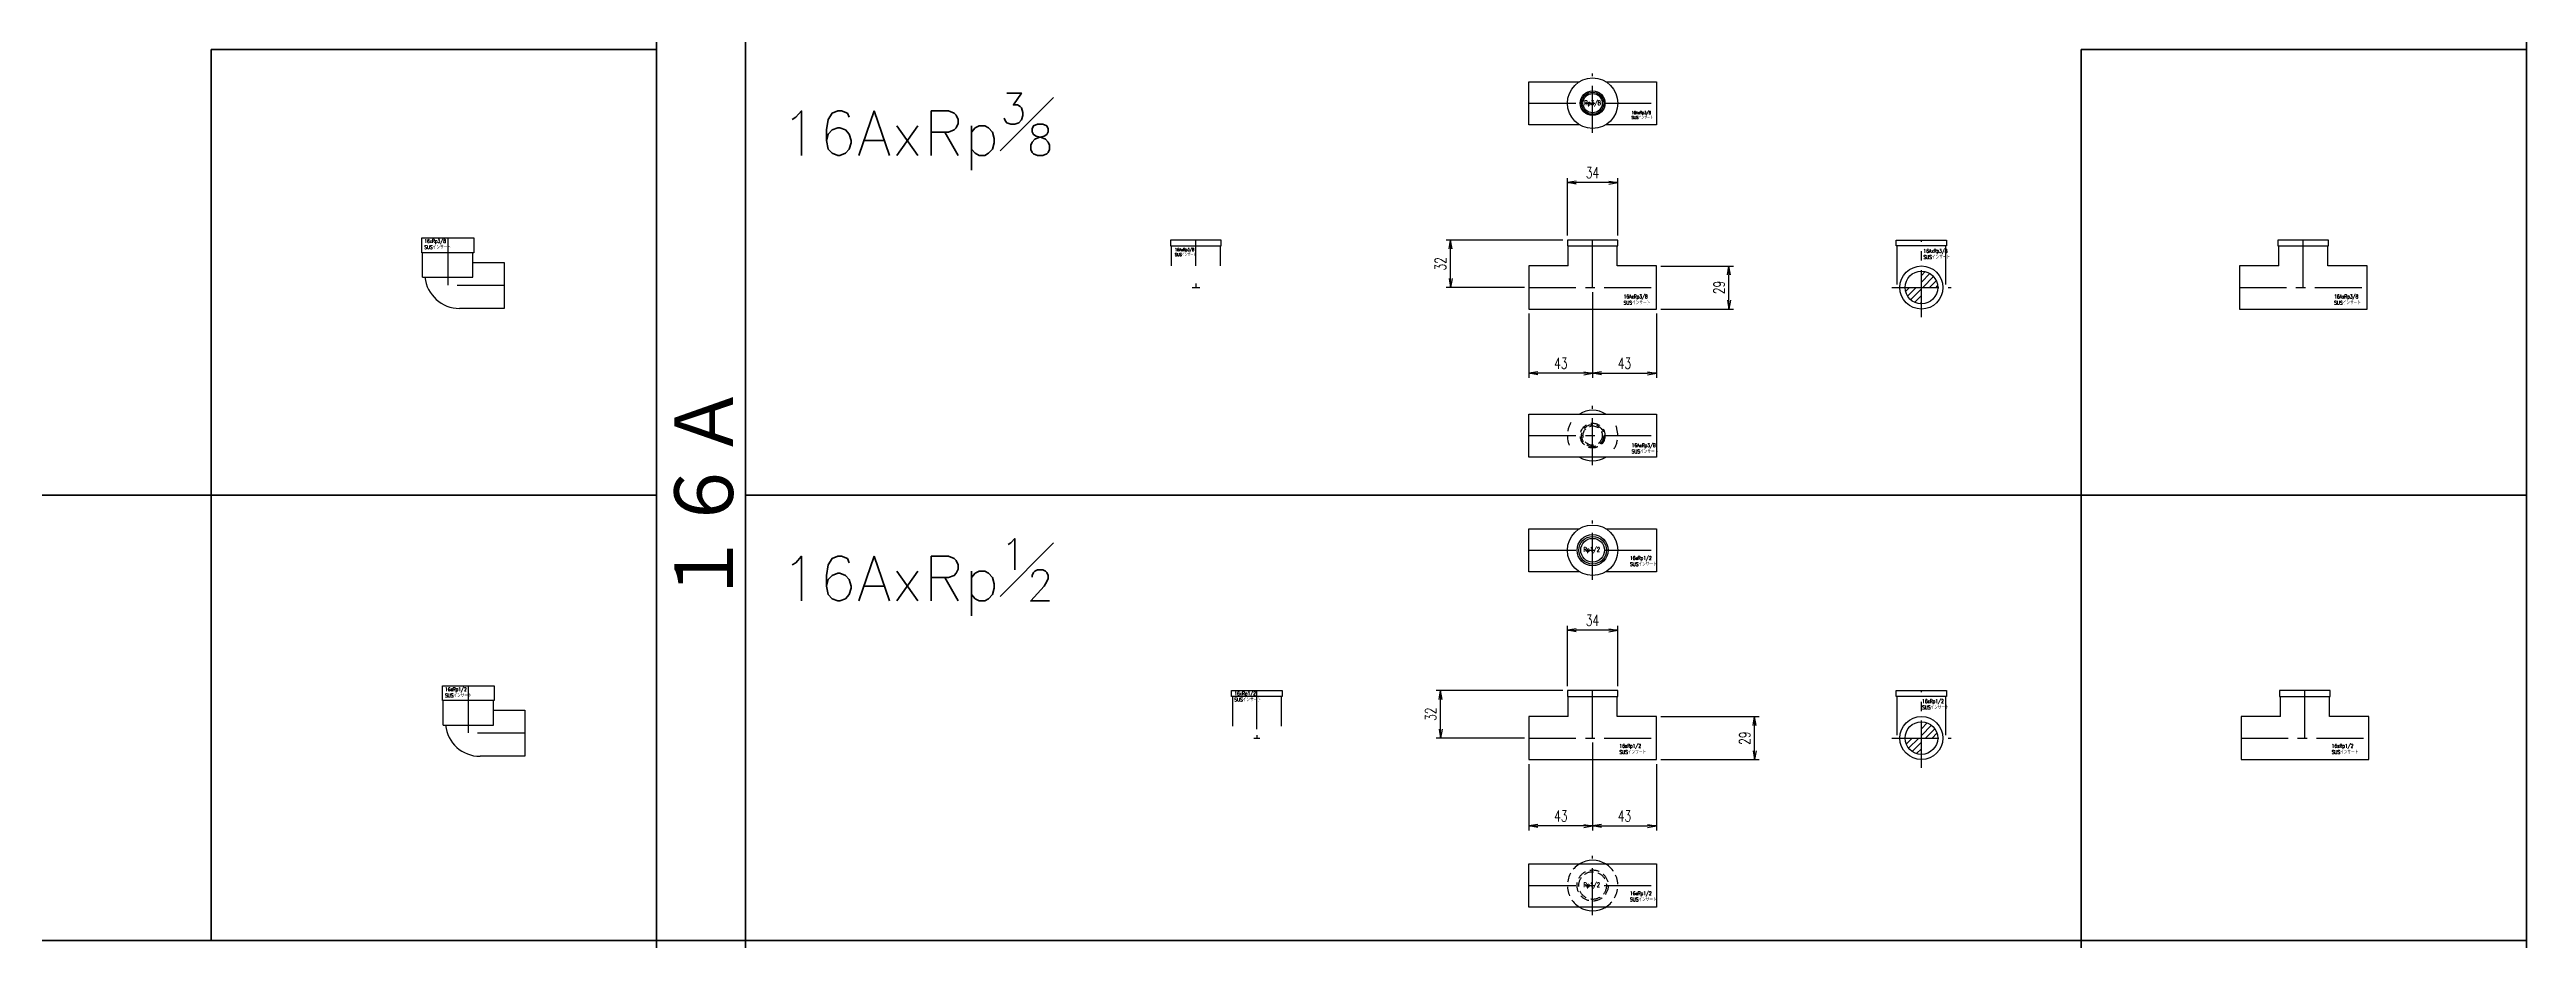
# Model space of a CAD drawing. Header units: millimetres. Extents: x 1711 to 90196, y -23291 to 8516.
# Drawn here: x 46044 to 47713, y -5161 to -4561 of the extents above; entities that cross this region are included whole.
import ezdxf
from ezdxf.enums import TextEntityAlignment as Align

# ---------------------------------------------------------------- set-up
doc = ezdxf.new("R2010")
doc.units = ezdxf.units.MM
doc.header["$PDMODE"] = 35
doc.linetypes.add('CENTER', pattern=[50.8, 31.75, -6.35, 6.35, -6.35])
doc.linetypes.add('HIDDEN', pattern=[9.525, 6.35, -3.175])
doc.layers.add('line', color=153, linetype='Continuous', lineweight=50)
for name, color, linetype in [('寸法', 2, 'Continuous'), ('配管-CVP', 4, 'Continuous'), ('＃配管（PVC)', 21, 'Continuous')]:
    doc.layers.add(name, color=color, linetype=linetype)
doc.styles.add('kpk', font='romans.shx', dxfattribs={"width": 0.7, "bigfont": 'extfont2.shx'})
doc.styles.get("Standard").update_dxf_attribs({"font": 'romans.shx', "bigfont": 'extfont.shx'})
doc.dimstyles.new('KPK-3', dxfattribs={"dimscale": 3, "dimtxt": 2.5, "dimasz": 2, "dimexe": 1, "dimexo": 1, "dimgap": 1, "dimtad": 3, "dimdec": 1, "dimdsep": 46, "dimtxsty": 'kpk', "dimblk": 'OPEN', "dimcen": 2.5, "dimclrd": 2, "dimclre": 2, "dimclrt": 4, "dimadec": 1, "dimazin": 2, "dimtfac": 1, "dimtdec": 1, "dimtmove": 0, "dimatfit": 2, "dimldrblk": 'OPEN', "dimfxl": 0, "dimlwd": -1, "dimlwe": -1, "dimarcsym": 0})

# ---------------------------------------------------------------- blocks, each defined once
blk = doc.blocks.new('_Open')
at = {"color": 0, "linetype": 'ByBlock', "lineweight": -2}
for p, q in [((-1, 0.17), (0, 0)), ((-1, -0.17), (0, 0)), ((0, 0), (-1, 0))]:
    blk.add_line(p, q, dxfattribs=at)
blk = doc.blocks.new('*D2165')
at = {"layer": 'Defpoints', "color": 0, "transparency": 16777216}
for p in [(47084.2, -4720.9), (47127.2, -4735.4), (47127.2, -4778.6)]:
    blk.add_point(p, dxfattribs=at)
at = {"layer": '寸法', "color": 2, "transparency": 16777216}
for p, q in [((47084.2, -4723.9), (47084.2, -4781.6)), ((47127.2, -4738.4), (47127.2, -4781.6)), ((47090.2, -4778.6), (47121.2, -4778.6))]:
    blk.add_line(p, q, dxfattribs=at)
at = {"layer": '寸法', "color": 2, "transparency": 16777216, "xscale": 6, "yscale": 6, "zscale": 6, "rotation": 180}
blk.add_blockref('_Open', (47084.2, -4778.6), dxfattribs=at)
at = {"layer": '寸法', "color": 2, "transparency": 16777216, "xscale": 6, "yscale": 6, "zscale": 6}
blk.add_blockref('_Open', (47127.2, -4778.6), dxfattribs=at)
at = {"layer": '寸法', "color": 4, "transparency": 16777216, "insert": (47105.7, -4771.9), "char_height": 7.5, "attachment_point": 5, "style": 'kpk', "bg_fill": 3, "box_fill_scale": 1.1, "bg_fill_color": 256, "bg_fill_true_color": 13158600, "bg_fill_transparency": 0}
blk.add_mtext('43', dxfattribs=at)
blk = doc.blocks.new('*D2220')
at = {"layer": 'Defpoints', "color": 0, "transparency": 16777216}
for p in [(46988.5, -4688.9), (47067.2, -4688.9), (47041.2, -4720.9)]:
    blk.add_point(p, dxfattribs=at)
at = {"layer": '寸法', "color": 2, "transparency": 16777216}
for p, q in [((47064.2, -4688.9), (46985.5, -4688.9)), ((46988.5, -4714.9), (46988.5, -4694.9)), ((47038.2, -4720.9), (46985.5, -4720.9))]:
    blk.add_line(p, q, dxfattribs=at)
at = {"layer": '寸法', "color": 2, "transparency": 16777216, "xscale": 6, "yscale": 6, "zscale": 6}
for p, rotation in [((46988.5, -4688.9), 90), ((46988.5, -4720.9), 270)]:
    blk.add_blockref('_Open', p, dxfattribs=dict(at, rotation=rotation))
at = {"layer": '寸法', "color": 4, "transparency": 16777216, "insert": (46981.7, -4704.9), "char_height": 7.5, "attachment_point": 5, "rotation": 90, "style": 'kpk', "bg_fill": 3, "box_fill_scale": 1.1, "bg_fill_color": 256, "bg_fill_true_color": 13158600, "bg_fill_transparency": 0}
blk.add_mtext('32', dxfattribs=at)
blk = doc.blocks.new('*D2221')
at = {"layer": 'Defpoints', "color": 0, "transparency": 16777216}
for p in [(47127.2, -4706.4), (47176.1, -4706.4), (47127.2, -4735.4)]:
    blk.add_point(p, dxfattribs=at)
at = {"layer": '寸法', "color": 2, "transparency": 16777216}
for p, q in [((47130.2, -4706.4), (47179.1, -4706.4)), ((47176.1, -4729.4), (47176.1, -4712.4)), ((47130.2, -4735.4), (47179.1, -4735.4))]:
    blk.add_line(p, q, dxfattribs=at)
at = {"layer": '寸法', "color": 2, "transparency": 16777216, "xscale": 6, "yscale": 6, "zscale": 6}
for p, rotation in [((47176.1, -4706.4), 90), ((47176.1, -4735.4), 270)]:
    blk.add_blockref('_Open', p, dxfattribs=dict(at, rotation=rotation))
at = {"layer": '寸法', "color": 4, "transparency": 16777216, "insert": (47169.4, -4720.9), "char_height": 7.5, "attachment_point": 5, "rotation": 90, "style": 'kpk', "bg_fill": 3, "box_fill_scale": 1.1, "bg_fill_color": 256, "bg_fill_true_color": 13158600, "bg_fill_transparency": 0}
blk.add_mtext('29', dxfattribs=at)
blk = doc.blocks.new('*D2222')
at = {"layer": 'Defpoints', "color": 0, "transparency": 16777216}
for p in [(47084.2, -5024.3), (47127.2, -5038.8), (47127.2, -5083.5)]:
    blk.add_point(p, dxfattribs=at)
at = {"layer": '寸法', "color": 2, "transparency": 16777216}
for p, q in [((47084.2, -5027.3), (47084.2, -5086.5)), ((47127.2, -5041.8), (47127.2, -5086.5)), ((47090.2, -5083.5), (47121.2, -5083.5))]:
    blk.add_line(p, q, dxfattribs=at)
at = {"layer": '寸法', "color": 2, "transparency": 16777216, "xscale": 6, "yscale": 6, "zscale": 6, "rotation": 180}
blk.add_blockref('_Open', (47084.2, -5083.5), dxfattribs=at)
at = {"layer": '寸法', "color": 2, "transparency": 16777216, "xscale": 6, "yscale": 6, "zscale": 6}
blk.add_blockref('_Open', (47127.2, -5083.5), dxfattribs=at)
at = {"layer": '寸法', "color": 4, "transparency": 16777216, "insert": (47105.7, -5076.8), "char_height": 7.5, "attachment_point": 5, "style": 'kpk', "bg_fill": 3, "box_fill_scale": 1.1, "bg_fill_color": 256, "bg_fill_true_color": 13158600, "bg_fill_transparency": 0}
blk.add_mtext('43', dxfattribs=at)
blk = doc.blocks.new('*D2223')
at = {"layer": 'Defpoints', "color": 0, "transparency": 16777216}
for p in [(47084.2, -4720.9), (47041.2, -4735.4), (47041.2, -4778.6)]:
    blk.add_point(p, dxfattribs=at)
at = {"layer": '寸法', "color": 2, "transparency": 16777216}
for p, q in [((47041.2, -4738.4), (47041.2, -4781.6)), ((47084.2, -4723.9), (47084.2, -4781.6)), ((47078.2, -4778.6), (47047.2, -4778.6))]:
    blk.add_line(p, q, dxfattribs=at)
at = {"layer": '寸法', "color": 2, "transparency": 16777216, "xscale": 6, "yscale": 6, "zscale": 6, "rotation": 180}
blk.add_blockref('_Open', (47041.2, -4778.6), dxfattribs=at)
at = {"layer": '寸法', "color": 2, "transparency": 16777216, "xscale": 6, "yscale": 6, "zscale": 6}
blk.add_blockref('_Open', (47084.2, -4778.6), dxfattribs=at)
at = {"layer": '寸法', "color": 4, "transparency": 16777216, "insert": (47062.7, -4771.9), "char_height": 7.5, "attachment_point": 5, "style": 'kpk', "bg_fill": 3, "box_fill_scale": 1.1, "bg_fill_color": 256, "bg_fill_true_color": 13158600, "bg_fill_transparency": 0}
blk.add_mtext('43', dxfattribs=at)
blk = doc.blocks.new('*D2224')
at = {"layer": 'Defpoints', "color": 0, "transparency": 16777216}
for p in [(46981.8, -4992.3), (47067.2, -4992.3), (47041.2, -5024.3)]:
    blk.add_point(p, dxfattribs=at)
at = {"layer": '寸法', "color": 2, "transparency": 16777216}
for p, q in [((47064.2, -4992.3), (46978.8, -4992.3)), ((46981.8, -5018.3), (46981.8, -4998.3)), ((47038.2, -5024.3), (46978.8, -5024.3))]:
    blk.add_line(p, q, dxfattribs=at)
at = {"layer": '寸法', "color": 2, "transparency": 16777216, "xscale": 6, "yscale": 6, "zscale": 6}
for p, rotation in [((46981.8, -4992.3), 90), ((46981.8, -5024.3), 270)]:
    blk.add_blockref('_Open', p, dxfattribs=dict(at, rotation=rotation))
at = {"layer": '寸法', "color": 4, "transparency": 16777216, "insert": (46975.1, -5008.3), "char_height": 7.5, "attachment_point": 5, "rotation": 90, "style": 'kpk', "bg_fill": 3, "box_fill_scale": 1.1, "bg_fill_color": 256, "bg_fill_true_color": 13158600, "bg_fill_transparency": 0}
blk.add_mtext('32', dxfattribs=at)
blk = doc.blocks.new('*D2225')
at = {"layer": 'Defpoints', "color": 0, "transparency": 16777216}
for p in [(47067.2, -4650.2), (47067.2, -4688.9), (47101.2, -4688.9)]:
    blk.add_point(p, dxfattribs=at)
at = {"layer": '寸法', "color": 2, "transparency": 16777216}
for p, q in [((47067.2, -4685.9), (47067.2, -4647.2)), ((47095.2, -4650.2), (47073.2, -4650.2)), ((47101.2, -4685.9), (47101.2, -4647.2))]:
    blk.add_line(p, q, dxfattribs=at)
at = {"layer": '寸法', "color": 2, "transparency": 16777216, "xscale": 6, "yscale": 6, "zscale": 6, "rotation": 180}
blk.add_blockref('_Open', (47067.2, -4650.2), dxfattribs=at)
at = {"layer": '寸法', "color": 2, "transparency": 16777216, "xscale": 6, "yscale": 6, "zscale": 6}
blk.add_blockref('_Open', (47101.2, -4650.2), dxfattribs=at)
at = {"layer": '寸法', "color": 4, "transparency": 16777216, "insert": (47084.2, -4643.5), "char_height": 7.5, "attachment_point": 5, "style": 'kpk', "bg_fill": 3, "box_fill_scale": 1.1, "bg_fill_color": 256, "bg_fill_true_color": 13158600, "bg_fill_transparency": 0}
blk.add_mtext('34', dxfattribs=at)
blk = doc.blocks.new('*D2226')
at = {"layer": 'Defpoints', "color": 0, "transparency": 16777216}
for p in [(47041.2, -5038.8), (47084.2, -5024.3), (47041.2, -5083.5)]:
    blk.add_point(p, dxfattribs=at)
at = {"layer": '寸法', "color": 2, "transparency": 16777216}
for p, q in [((47084.2, -5027.3), (47084.2, -5086.5)), ((47041.2, -5041.8), (47041.2, -5086.5)), ((47078.2, -5083.5), (47047.2, -5083.5))]:
    blk.add_line(p, q, dxfattribs=at)
at = {"layer": '寸法', "color": 2, "transparency": 16777216, "xscale": 6, "yscale": 6, "zscale": 6, "rotation": 180}
blk.add_blockref('_Open', (47041.2, -5083.5), dxfattribs=at)
at = {"layer": '寸法', "color": 2, "transparency": 16777216, "xscale": 6, "yscale": 6, "zscale": 6}
blk.add_blockref('_Open', (47084.2, -5083.5), dxfattribs=at)
at = {"layer": '寸法', "color": 4, "transparency": 16777216, "insert": (47062.7, -5076.8), "char_height": 7.5, "attachment_point": 5, "style": 'kpk', "bg_fill": 3, "box_fill_scale": 1.1, "bg_fill_color": 256, "bg_fill_true_color": 13158600, "bg_fill_transparency": 0}
blk.add_mtext('43', dxfattribs=at)
blk = doc.blocks.new('*D2228')
at = {"layer": 'Defpoints', "color": 0, "transparency": 16777216}
for p in [(47127.2, -5009.8), (47193.4, -5009.8), (47127.2, -5038.8)]:
    blk.add_point(p, dxfattribs=at)
at = {"layer": '寸法', "color": 2, "transparency": 16777216}
for p, q in [((47130.2, -5009.8), (47196.4, -5009.8)), ((47193.4, -5032.8), (47193.4, -5015.8)), ((47130.2, -5038.8), (47196.4, -5038.8))]:
    blk.add_line(p, q, dxfattribs=at)
at = {"layer": '寸法', "color": 2, "transparency": 16777216, "xscale": 6, "yscale": 6, "zscale": 6}
for p, rotation in [((47193.4, -5009.8), 90), ((47193.4, -5038.8), 270)]:
    blk.add_blockref('_Open', p, dxfattribs=dict(at, rotation=rotation))
at = {"layer": '寸法', "color": 4, "transparency": 16777216, "insert": (47186.7, -5024.3), "char_height": 7.5, "attachment_point": 5, "rotation": 90, "style": 'kpk', "bg_fill": 3, "box_fill_scale": 1.1, "bg_fill_color": 256, "bg_fill_true_color": 13158600, "bg_fill_transparency": 0}
blk.add_mtext('29', dxfattribs=at)
blk = doc.blocks.new('*D2229')
at = {"layer": 'Defpoints', "color": 0, "transparency": 16777216}
for p in [(47067.2, -4951.7), (47067.2, -4992.3), (47101.2, -4992.3)]:
    blk.add_point(p, dxfattribs=at)
at = {"layer": '寸法', "color": 2, "transparency": 16777216}
for p, q in [((47067.2, -4989.3), (47067.2, -4948.7)), ((47095.2, -4951.7), (47073.2, -4951.7)), ((47101.2, -4989.3), (47101.2, -4948.7))]:
    blk.add_line(p, q, dxfattribs=at)
at = {"layer": '寸法', "color": 2, "transparency": 16777216, "xscale": 6, "yscale": 6, "zscale": 6, "rotation": 180}
blk.add_blockref('_Open', (47067.2, -4951.7), dxfattribs=at)
at = {"layer": '寸法', "color": 2, "transparency": 16777216, "xscale": 6, "yscale": 6, "zscale": 6}
blk.add_blockref('_Open', (47101.2, -4951.7), dxfattribs=at)
at = {"layer": '寸法', "color": 4, "transparency": 16777216, "insert": (47084.2, -4945), "char_height": 7.5, "attachment_point": 5, "style": 'kpk', "bg_fill": 3, "box_fill_scale": 1.1, "bg_fill_color": 256, "bg_fill_true_color": 13158600, "bg_fill_transparency": 0}
blk.add_mtext('34', dxfattribs=at)
blk = doc.blocks.new('16AxRp3／8-SUSインサート給水栓E-正面')
at = {"layer": '＃配管（PVC)', "color": 0, "linetype": 'ByBlock'}
for p, q in [((-17.5, 22), (-17.5, 32)), ((-17.5, 32), (17.5, 32)), ((17.5, 22), (-17.5, 22)), ((-17, 5.5), (-17, 22)), ((17, 5.5), (17, 22)), ((17.5, 32), (17.5, 22)), ((-17, 5.5), (17, 5.5)), ((17, 15.5), (38, 15.5)), ((38, 15.5), (38, -15.5)), ((38, -15.5), (8, -15.5))]:
    blk.add_line(p, q, dxfattribs=at)
at = {"layer": '＃配管（PVC)', "color": 2, "linetype": 'CENTER'}
for p in [(0, 32), (38, 0)]:
    blk.add_line(p, (0, 0), dxfattribs=at)
at = {"layer": '＃配管（PVC)', "color": 0, "linetype": 'ByBlock'}
blk.add_arc((8, 8), 23.5, 186.1069, 270, dxfattribs=at)
at = {"layer": 'Defpoints', "color": 6, "insert": (-15.8, 31.1), "char_height": 2.5, "attachment_point": 1, "style": 'kpk'}
blk.add_mtext('16xRp3/8\\PSUSインサート', dxfattribs=at)
blk = doc.blocks.new('16AxRp3／8-SUSインサート給水栓E')
at = {"color": 0}
blk.add_blockref('16AxRp3／8-SUSインサート給水栓E-正面', (0, 0), dxfattribs=at)
blk = doc.blocks.new('16AxRp1／2-SUSインサート給水栓E-正面')
at = {"layer": '＃配管（PVC)', "color": 0, "linetype": 'ByBlock'}
for p, q in [((-17.5, 22), (-17.5, 32)), ((-17.5, 32), (17.5, 32)), ((17.5, 22), (-17.5, 22)), ((-17, 5.5), (-17, 22)), ((17, 5.5), (17, 22)), ((17.5, 32), (17.5, 22)), ((-17, 5.5), (17, 5.5)), ((17, 15.5), (38, 15.5)), ((38, 15.5), (38, -15.5)), ((38, -15.5), (8, -15.5))]:
    blk.add_line(p, q, dxfattribs=at)
at = {"layer": '＃配管（PVC)', "color": 2, "linetype": 'CENTER'}
for p in [(0, 32), (38, 0)]:
    blk.add_line(p, (0, 0), dxfattribs=at)
at = {"layer": '＃配管（PVC)', "color": 0, "linetype": 'ByBlock'}
blk.add_arc((8, 8), 23.5, 186.1069, 270, dxfattribs=at)
at = {"layer": 'Defpoints', "color": 6, "insert": (-15.7, 30.9), "char_height": 2.5, "attachment_point": 1, "style": 'kpk'}
blk.add_mtext('\\A1;16xRp1/2\\PSUSインサート', dxfattribs=at)
blk = doc.blocks.new('16AxRp1／2-SUSインサート給水栓E')
at = {"color": 0}
blk.add_blockref('16AxRp1／2-SUSインサート給水栓E-正面', (0, 0), dxfattribs=at)
blk = doc.blocks.new('16AxRp3／8-SUSインサート給水栓T-正面')
at = {"layer": '＃配管（PVC)', "color": 0, "linetype": 'ByBlock'}
for p, q in [((17, 32), (-17, 32)), ((-17, 32), (-17, 28)), ((-17, 28), (17, 28)), ((-16.5, 14.5), (-16.5, 28)), ((16.5, 14.5), (16.5, 28)), ((17, 28), (17, 32))]:
    blk.add_line(p, q, dxfattribs=at)
at = {"layer": '＃配管（PVC)', "color": 2, "linetype": 'CENTER'}
for p, q in [((0, 0), (0, 32)), ((-43, 0), (43, 0))]:
    blk.add_line(p, q, dxfattribs=at)
at = {"layer": '＃配管（PVC)', "color": 0, "linetype": 'ByBlock'}
blk.add_lwpolyline([(-16.5, 14.5), (-43, 14.5), (-43, -14.5), (43, -14.5), (43, 14.5), (16.5, 14.5)], dxfattribs=at)
at = {"layer": 'Defpoints', "color": 6, "insert": (20.9, -4.8), "char_height": 2.5, "attachment_point": 1, "style": 'kpk'}
blk.add_mtext('\\A1;16AxRp3/8\\PSUSインサート', dxfattribs=at)
blk = doc.blocks.new('16AxRp3／8-SUSインサート給水栓T-上面')
at = {"layer": '＃配管（PVC)', "color": 2, "linetype": 'CENTER'}
for p, q in [((0, -20), (0, 20)), ((-43, 0), (43, 0))]:
    blk.add_line(p, q, dxfattribs=at)
at = {"layer": '＃配管（PVC)', "color": 0, "linetype": 'ByBlock'}
for p, q in [((-43, -14.5), (-43, 14.5)), ((-43, 14.5), (-8.9, 14.5)), ((8.9, 14.5), (43, 14.5)), ((43, 14.5), (43, -14.5)), ((-8.9, -14.5), (-43, -14.5)), ((43, -14.5), (8.9, -14.5))]:
    blk.add_line(p, q, dxfattribs=at)
for radius in [17, 7.47, 6.5]:
    blk.add_circle((0, 0), radius, dxfattribs=at)
at = {"layer": '＃配管（PVC)', "color": 42}
blk.add_circle((0, 0), 8.33, dxfattribs=at)
at = {"layer": 'Defpoints', "color": 6, "style": 'kpk', "width": 0.7}
blk.add_text('Rp3/8', height=3, dxfattribs=at).set_placement((0, 0), align=Align.MIDDLE)
at = {"layer": 'Defpoints', "color": 6, "insert": (26.3, -5.3), "char_height": 2, "attachment_point": 1, "style": 'kpk'}
blk.add_mtext('\\A1;16AxRp3/8\\PSUSインサート', dxfattribs=at)
blk = doc.blocks.new('16AxRp3／8-SUSインサート給水栓T-下面')
at = {"layer": '＃配管（PVC)', "color": 2, "linetype": 'CENTER'}
for p, q in [((0, -20), (0, 20)), ((-43, 0), (43, 0))]:
    blk.add_line(p, q, dxfattribs=at)
at = {"layer": '＃配管（PVC)', "color": 0, "linetype": 'ByBlock'}
for p, q in [((-43, -14.5), (-43, 14.5)), ((-43, 14.5), (43, 14.5)), ((43, 14.5), (43, -14.5)), ((43, -14.5), (-43, -14.5))]:
    blk.add_line(p, q, dxfattribs=at)
at = {"layer": '＃配管（PVC)', "color": 132, "linetype": 'HIDDEN'}
for radius in [8.33, 7.47, 6.5]:
    blk.add_circle((0, 0), radius, dxfattribs=at)
at = {"layer": '＃配管（PVC)', "color": 0, "linetype": 'ByBlock'}
for start, end in [(58.533, 121.467), (238.533, 301.467)]:
    blk.add_arc((0, 0), 17, start, end, dxfattribs=at)
at = {"layer": '＃配管（PVC)', "color": 132, "linetype": 'HIDDEN'}
for start, end in [(148.533, 211.467), (328.533, 31.467)]:
    blk.add_arc((0, 0), 17, start, end, dxfattribs=at)
at = {"layer": 'Defpoints', "color": 6, "insert": (26.3, -5.3), "char_height": 2.5, "attachment_point": 1, "style": 'kpk'}
blk.add_mtext('\\A1;16AxRp3/8\\PSUSインサート', dxfattribs=at)
blk = doc.blocks.new('16AxRp3／8-SUSインサート給水栓T')
at = {"color": 0}
blk.add_blockref('16AxRp3／8-SUSインサート給水栓T-正面', (0, 0), dxfattribs=at)
blk = doc.blocks.new('16AxRp3／8-SUSインサート給水栓T-側面')
at = {"layer": '＃配管（PVC)'}
h = blk.add_hatch(dxfattribs=at)
h.set_pattern_fill('ANSI31', color=252)
h.set_pattern_definition([(45, (-43763.1643, 4720.8658), (-2.24506403, 2.24506403), [])])
h.paths.add_polyline_path([(11, 0, 0.414214), (0, 11), (0, 0)])
h.paths.add_polyline_path([(0, 0), (-11, 0, 0.414214), (0, -11)])
at = {"layer": '＃配管（PVC)', "color": 0, "linetype": 'ByBlock'}
for p, q in [((-17, 32), (17, 32)), ((-17, 28), (-17, 32)), ((17, 28), (-17, 28)), ((-16.5, 28), (-16.5, 2)), ((16.5, 2), (16.5, 28)), ((17, 32), (17, 28))]:
    blk.add_line(p, q, dxfattribs=at)
at = {"layer": '＃配管（PVC)', "color": 2, "linetype": 'CENTER'}
for p, q in [((0, -20), (0, 32)), ((-20, 0), (20, 0))]:
    blk.add_line(p, q, dxfattribs=at)
at = {"layer": '＃配管（PVC)', "color": 0, "linetype": 'ByBlock'}
for radius in [14.5, 11]:
    blk.add_circle((0, 0), radius, dxfattribs=at)
at = {"layer": 'Defpoints', "color": 6, "insert": (1.4, 25.9), "char_height": 2.5, "attachment_point": 1, "style": 'kpk'}
blk.add_mtext('\\A1;16AxRp3/8\\PSUSインサート', dxfattribs=at)
blk = doc.blocks.new('*U841')
at = {"layer": '＃配管（PVC)', "color": 0, "linetype": 'ByBlock'}
for p, q in [((17, 32), (-17, 32)), ((-17, 32), (-17, 28)), ((-17, 28), (17, 28)), ((-16.5, 14.5), (-16.5, 28)), ((16.5, 14.5), (16.5, 28)), ((17, 28), (17, 32))]:
    blk.add_line(p, q, dxfattribs=at)
at = {"layer": '＃配管（PVC)', "color": 2, "linetype": 'CENTER'}
for p, q in [((0, 14.5), (0, 32)), ((-2.6, 0), (2.6, 0)), ((0, 2.6), (0, 0))]:
    blk.add_line(p, q, dxfattribs=at)
at = {"layer": 'Defpoints', "color": 6, "insert": (-14.1, 26.5), "char_height": 2, "attachment_point": 1, "style": 'kpk'}
blk.add_mtext('\\A1;16AxRp3/8\\PSUSインサート', dxfattribs=at)
blk = doc.blocks.new('16AxRp1／2-SUSインサート給水栓T-正面')
at = {"layer": '＃配管（PVC)', "color": 0, "linetype": 'ByBlock'}
for p, q in [((17, 32), (-17, 32)), ((-17, 32), (-17, 28)), ((-17, 28), (17, 28)), ((-16.5, 14.5), (-16.5, 28)), ((16.5, 14.5), (16.5, 28)), ((17, 28), (17, 32)), ((-16.5, 14.5), (-43, 14.5)), ((-43, 14.5), (-43, -14.5)), ((43, 14.5), (16.5, 14.5)), ((43, -14.5), (43, 14.5)), ((-43, -14.5), (43, -14.5))]:
    blk.add_line(p, q, dxfattribs=at)
at = {"layer": '＃配管（PVC)', "color": 2, "linetype": 'CENTER'}
for p, q in [((0, 0), (0, 32)), ((-43, 0), (43, 0))]:
    blk.add_line(p, q, dxfattribs=at)
at = {"layer": 'Defpoints', "color": 6, "insert": (18.1, -4), "char_height": 2.5, "attachment_point": 1, "style": 'kpk'}
blk.add_mtext('\\A1;16xRp1/2\\PSUSインサート', dxfattribs=at)
blk = doc.blocks.new('*U842')
at = {"color": 2, "linetype": 'CENTER', "ltscale": 0.5}
for p, q in [((-2, 0), (2, 0)), ((0, 2), (0, 0))]:
    blk.add_line(p, q, dxfattribs=at)
at = {"layer": '＃配管（PVC)', "color": 0, "linetype": 'ByBlock'}
for p, q in [((-17, 32), (17, 32)), ((-17, 28), (-17, 32)), ((17, 28), (-17, 28)), ((-16.5, 28), (-16.5, 8)), ((16.5, 8), (16.5, 28)), ((17, 32), (17, 28))]:
    blk.add_line(p, q, dxfattribs=at)
at = {"layer": '＃配管（PVC)', "color": 2, "linetype": 'CENTER'}
blk.add_line((0, 6), (0, 32), dxfattribs=at)
at = {"layer": 'Defpoints', "color": 6, "insert": (-15.2, 31.3), "char_height": 2.5, "attachment_point": 1, "style": 'kpk'}
blk.add_mtext('\\A1;16xRp1/2\\PSUSインサート', dxfattribs=at)
blk = doc.blocks.new('16AxRp1／2-SUSインサート給水栓T-上面')
at = {"layer": '＃配管（PVC)', "color": 2, "linetype": 'CENTER'}
for p, q in [((0, -20), (0, 20)), ((-43, 0), (43, 0))]:
    blk.add_line(p, q, dxfattribs=at)
at = {"layer": '＃配管（PVC)', "color": 0, "linetype": 'ByBlock'}
for points in [[(-8.9, -14.5), (-43, -14.5), (-43, 14.5), (-8.9, 14.5)], [(8.9, 14.5), (43, 14.5), (43, -14.5), (8.9, -14.5)]]:
    blk.add_lwpolyline(points, dxfattribs=at)
for radius in [17, 9.32, 8]:
    blk.add_circle((0, 0), radius, dxfattribs=at)
at = {"layer": '＃配管（PVC)', "color": 42}
blk.add_circle((0, 0), 10.5, dxfattribs=at)
at = {"layer": 'Defpoints', "color": 6, "style": 'kpk'}
for s, insert, char_height, attachment_point in [('\\A1;Rp1/2', (-0.6, 0), 3, 5), ('\\A1;16xRp1/2\\PSUSインサート', (25.2, -4), 2.5, 1)]:
    blk.add_mtext(s, dxfattribs=dict(at, insert=insert, char_height=char_height, attachment_point=attachment_point))
blk = doc.blocks.new('16AxRp1／2-SUSインサート給水栓T-下面')
at = {"color": 0, "linetype": 'ByBlock', "ltscale": 0.5}
blk.add_arc((0, 0), 17, 238.533, 301.467, dxfattribs=at)
at = {"layer": '＃配管（PVC)', "color": 2, "linetype": 'CENTER'}
for p, q in [((0, -20), (0, 20)), ((-43, 0), (43, 0))]:
    blk.add_line(p, q, dxfattribs=at)
at = {"layer": '＃配管（PVC)', "color": 0, "linetype": 'ByBlock'}
blk.add_line((43, 14.5), (43, -14.5), dxfattribs=at)
blk.add_lwpolyline([(43, -14.5), (-43, -14.5), (-43, 14.5), (43, 14.5)], dxfattribs=at)
at = {"layer": '＃配管（PVC)', "color": 132, "linetype": 'HIDDEN'}
for radius in [10.5, 9.32]:
    blk.add_circle((0, 0), radius, dxfattribs=at)
at = {"layer": '＃配管（PVC)', "color": 0, "linetype": 'ByBlock'}
blk.add_arc((0, 0), 17, 58.533, 121.467, dxfattribs=at)
at = {"layer": '＃配管（PVC)', "color": 132, "linetype": 'HIDDEN'}
for start, end in [(118.533, 238.533), (298.533, 58.533)]:
    blk.add_arc((0, 0), 17, start, end, dxfattribs=at)
at = {"layer": 'Defpoints', "color": 6, "style": 'kpk'}
for s, insert, char_height, attachment_point in [('\\A1;Rp1/2', (-0.6, 0), 3, 5), ('\\A1;16xRp1/2\\PSUSインサート', (25.2, -4), 2.5, 1)]:
    blk.add_mtext(s, dxfattribs=dict(at, insert=insert, char_height=char_height, attachment_point=attachment_point))
blk = doc.blocks.new('16AxRp1／2-SUSインサート給水栓T')
at = {"color": 0}
blk.add_blockref('16AxRp1／2-SUSインサート給水栓T-正面', (0, 0), dxfattribs=at)
blk = doc.blocks.new('16AxRp1／2-SUSインサート給水栓T-側面')
at = {"layer": '＃配管（PVC)'}
h = blk.add_hatch(dxfattribs=at)
h.set_pattern_fill('ANSI31', color=252)
h.set_pattern_definition([(45, (-43763.1643, 5075.6247), (-2.24506403, 2.24506403), [])])
h.paths.add_polyline_path([(0, 0), (11, 0, 0.414214), (0, 11)])
h.paths.add_polyline_path([(0, 0), (-11, 0, 0.414214), (0, -11)])
at = {"layer": '＃配管（PVC)', "color": 0, "linetype": 'ByBlock'}
for p, q in [((-17, 32), (17, 32)), ((-17, 28), (-17, 32)), ((17, 28), (-17, 28)), ((-16.5, 28), (-16.5, 2)), ((16.5, 2), (16.5, 28))]:
    blk.add_line(p, q, dxfattribs=at)
at = {"layer": '＃配管（PVC)', "color": 2, "linetype": 'CENTER'}
for p, q in [((0, -20), (0, 32)), ((-20, 0), (20, 0))]:
    blk.add_line(p, q, dxfattribs=at)
at = {"layer": '＃配管（PVC)', "color": 0}
blk.add_line((17, 32), (17, 28), dxfattribs=at)
at = {"layer": '＃配管（PVC)', "color": 0, "linetype": 'ByBlock'}
for radius in [14.5, 11]:
    blk.add_circle((0, 0), radius, dxfattribs=at)
at = {"layer": 'Defpoints', "color": 6, "insert": (0.5, 26.1), "char_height": 2.5, "attachment_point": 1, "style": 'kpk'}
blk.add_mtext('\\A1;16xRp1/2\\PSUSインサート', dxfattribs=at)
blk = doc.blocks.new('A$C9b6e2878')
at = {"layer": 'line'}
for p, q in [((2520, 0), (2520, -2560)), ((3780, 0), (3780, -2560))]:
    blk.add_line(p, q, dxfattribs=at)
for points in [[(2520, -1360), (2520, 0), (2580, 0), (2580, -2560)], [(2520, -1060), (1320, -1060)], [(3780, -1060), (2580, -1060)], [(2520, -1360), (1320, -1360), (1260, -1360)], [(3780, -1360), (2580, -1360), (2520, -1360)]]:
    blk.add_lwpolyline(points, dxfattribs=at)
for points in [[(2520, -760), (2220, -760), (2220, -1060), (2520, -1060)], [(3780, -760), (3480, -760), (3480, -1060), (3780, -1060)], [(2520, -1060), (2220, -1060), (2220, -1360), (2520, -1360)], [(3780, -1060), (3480, -1060), (3480, -1360), (3780, -1360)], [(3780, -1360), (3480, -1360), (3480, -1660), (3780, -1660)]]:
    blk.add_lwpolyline(points, close=True, dxfattribs=at)
at = {"layer": 'line', "char_height": 30, "attachment_point": 4}
for s, insert in [('16AxRp{\\H0.7x;\\S3#8;}', (2603.6, -815.3)), ('16AxRp{\\H0.7x;\\S1#2;}', (2603.6, -1115.3))]:
    blk.add_mtext(s, dxfattribs=dict(at, insert=insert))
at = {"layer": 'line', "insert": (2553.4, -1060), "char_height": 45, "attachment_point": 5, "rotation": 90}
blk.add_mtext('１６Ａ', dxfattribs=at)

msp = doc.modelspace()

# ---------------------------------------------------------------- block references
at = {"layer": '配管-CVP'}
for name, p in [('16AxRp3／8-SUSインサート給水栓T-上面', (47084.2092, -4596.7331)), ('16AxRp3／8-SUSインサート給水栓E', (46312.7718, -4719.4292)), ('*U841', (46816.8755, -4720.8658)), ('16AxRp3／8-SUSインサート給水栓T-側面', (47305.7361, -4720.8658)), ('16AxRp3／8-SUSインサート給水栓T', (47563.0197, -4720.8658)), ('16AxRp3／8-SUSインサート給水栓T-下面', (47084.2092, -4820.577)), ('16AxRp1／2-SUSインサート給水栓T-上面', (47084.2092, -4897.8137)), ('16AxRp1／2-SUSインサート給水栓E', (46326.6395, -5021.1007)), ('*U842', (46857.9769, -5024.305)), ('16AxRp1／2-SUSインサート給水栓T-側面', (47305.7361, -5024.305)), ('16AxRp1／2-SUSインサート給水栓T', (47564.1295, -5024.305)), ('16AxRp1／2-SUSインサート給水栓T-下面', (47084.2092, -5123.6208))]:
    msp.add_blockref(name, p, dxfattribs=at)

# ---------------------------------------------------------------- dimensions: what is measured, and where the dimension line sits
at = {"layer": '寸法'}
for base, p1, p2, picture, middle in [((46988.464, -4688.8658), (47041.2092, -4720.8658), (47067.2092, -4688.8658), '*D2220', (46981.714, -4704.8658)), ((46981.8443, -4992.305), (47041.2092, -5024.305), (47067.2092, -4992.305), '*D2224', (46975.0943, -5008.305))]:
    dim = msp.add_linear_dim(base=base, p1=p1, p2=p2, angle=90, dimstyle='KPK-3', dxfattribs=at)
    dim.commit()
    dim.dimension.update_dxf_attribs({"geometry": picture, "text_midpoint": middle})
dim = msp.add_linear_dim(base=(47127.2092, -4778.6342), p1=(47084.2092, -4720.8658), p2=(47127.2092, -4735.3658), dimstyle='KPK-3', override={"dimtmove": 1}, dxfattribs=at)
dim.commit()
dim.dimension.update_dxf_attribs({"geometry": '*D2165', "text_midpoint": (47105.7092, -4771.8842)})
dim = msp.add_linear_dim(base=(47127.2092, -5083.5092), p1=(47084.2092, -5024.305), p2=(47127.2092, -5038.805), dimstyle='KPK-3', dxfattribs=at)
dim.commit()
dim.dimension.update_dxf_attribs({"geometry": '*D2222', "text_midpoint": (47105.7092, -5076.7592)})

# ---------------------------------------------------------------- next in the draw order: dimensions: what is measured, and where the dimension line sits
for base, p1, p2, picture, middle in [((47067.2092, -4650.2301), (47101.2092, -4688.8658), (47067.2092, -4688.8658), '*D2225', (47084.2092, -4643.4801)), ((47041.2092, -4778.6342), (47084.2092, -4720.8658), (47041.2092, -4735.3658), '*D2223', (47062.7092, -4771.8842)), ((47067.2092, -4951.7126), (47101.2092, -4992.305), (47067.2092, -4992.305), '*D2229', (47084.2092, -4944.9626))]:
    dim = msp.add_linear_dim(base=base, p1=p1, p2=p2, dimstyle='KPK-3', dxfattribs=at)
    dim.commit()
    dim.dimension.update_dxf_attribs({"geometry": picture, "text_midpoint": middle})
for base, p1, p2, picture, middle in [((47176.1207, -4706.3658), (47127.2092, -4735.3658), (47127.2092, -4706.3658), '*D2221', (47169.3707, -4720.8658)), ((47193.4222, -5009.805), (47127.2092, -5038.805), (47127.2092, -5009.805), '*D2228', (47186.6722, -5024.305))]:
    dim = msp.add_linear_dim(base=base, p1=p1, p2=p2, angle=90, dimstyle='KPK-3', dxfattribs=at)
    dim.commit()
    dim.dimension.update_dxf_attribs({"geometry": picture, "text_midpoint": middle})
dim = msp.add_linear_dim(base=(47041.2092, -5083.5092), p1=(47084.2092, -5024.305), p2=(47041.2092, -5038.805), dimstyle='KPK-3', override={"dimtmove": 1}, dxfattribs=at)
dim.commit()
dim.dimension.update_dxf_attribs({"geometry": '*D2226', "text_midpoint": (47062.7092, -5076.7592)})

# ---------------------------------------------------------------- next in the draw order: block references
at = {"layer": 'line'}
msp.add_blockref('A$C9b6e2878', (43933.4518, -3800.6046), dxfattribs=at)
at = {"layer": '配管-CVP'}
for name, p in [('16AxRp3／8-SUSインサート給水栓T-正面', (47084.2092, -4720.8658)), ('16AxRp1／2-SUSインサート給水栓T-正面', (47084.2092, -5024.305))]:
    msp.add_blockref(name, p, dxfattribs=at)

doc.saveas('drawing.dxf')
